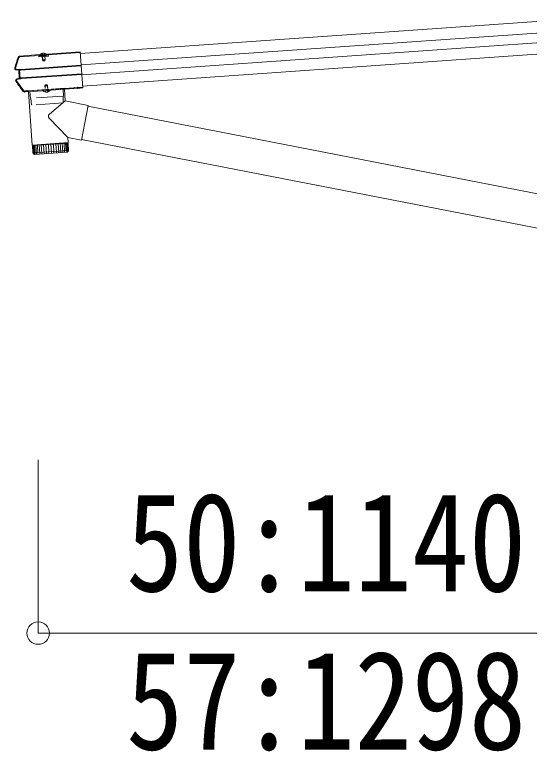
# Model space of a CAD drawing. Units: millimetres at full size, sheet at 1:40; details may follow other scales. Extents: x -11243 to 21331, y -7760 to 7760.
# Drawn here: x 2572 to 3488, y -3058 to -1747 of the extents above; entities that cross this region are included whole.
import ezdxf
from ezdxf.enums import TextEntityAlignment as Align

# ---------------------------------------------------------------- set-up
doc = ezdxf.new("R2010")
doc.units = ezdxf.units.MM
doc.header["$LTSCALE"] = 40
doc.header["$PDMODE"] = 32
doc.header["$PDSIZE"] = 40
doc.linetypes.add('DASHED1', pattern=[1.8, 1.2, -0.6])
for name, color, linetype, lineweight in [('0-3_ELV2', 4, 'Continuous', 9), ('0-6_OTH_LINE', 6, 'Continuous', 9), ('0-9_OUTLINE', 7, 'Continuous', 9)]:
    doc.layers.add(name, color=color, linetype=linetype, lineweight=lineweight)
doc.styles.add('ＭＳ ゴシック', font='')
doc.styles.get('ＭＳ ゴシック').set_extended_font_data('MS Gothic')

msp = doc.modelspace()

# ---------------------------------------------------------------- linework, layer by layer
at = {"layer": '0-3_ELV2'}
for p, q in [((2688.79, -1815.76), (7551.36, -1475.77)), ((2690.21, -1836.07), (7552.78, -1496.08)), ((7553.98, -1513.29), (2691.42, -1853.31)), ((7555.4, -1533.6), (2692.84, -1873.62)), ((2580.43, -1820.15), (2580.24, -1820.29)), ((2580.24, -1820.29), (2580.35, -1821.76)), ((2580.35, -1821.76), (2580.47, -1821.68)), ((2580.67, -1820.12), (2580.43, -1820.15)), ((2580.54, -1821.64), (2580.43, -1820.15)), ((2580.47, -1821.68), (2580.54, -1821.64)), ((2580.54, -1821.64), (2616.15, -1819.15)), ((2580.67, -1820.12), (2616.05, -1817.65)), ((2614.86, -1819.36), (2615, -1821.32)), ((2631.96, -1820.14), (2615, -1821.32)), ((2616.15, -1819.15), (2616.05, -1817.65)), ((2616.29, -1818.45), (2616.05, -1817.65)), ((2616.22, -1819.73), (2616.19, -1819.27)), ((2630.53, -1818.73), (2616.22, -1819.73)), ((2630.28, -1817.6), (2616.31, -1818.58)), ((2616.31, -1818.58), (2616.39, -1819.72)), ((2617.44, -1818.5), (2617.43, -1818.3)), ((2628.71, -1818.26), (2618.03, -1819)), ((2620.38, -1819.44), (2620.49, -1820.94)), ((2620.97, -1820.2), (2621.11, -1819.69)), ((2620.97, -1820.2), (2625.96, -1819.85)), ((2620.97, -1820.2), (2621.45, -1827.09)), ((2621.4, -1820.17), (2621.31, -1819.68)), ((2621.4, -1820.17), (2621.95, -1827.97)), ((2625.53, -1819.88), (2625.55, -1819.38)), ((2625.53, -1819.88), (2626.07, -1827.68)), ((2625.96, -1819.85), (2625.76, -1819.37)), ((2625.96, -1819.85), (2626.44, -1826.74)), ((2626.47, -1820.52), (2626.37, -1819.02)), ((2628.02, -1819.21), (2627.96, -1818.31)), ((2629.22, -1817.68), (2629.2, -1817.48)), ((2630.41, -1816.65), (2630.28, -1817.47)), ((2630.28, -1817.6), (2630.36, -1818.75)), ((2630.41, -1816.65), (2688.57, -1812.58)), ((2630.52, -1818.14), (2630.41, -1816.65)), ((2630.5, -1818.27), (2630.52, -1818.14)), ((2631.82, -1818.18), (2630.5, -1818.27)), ((2630.5, -1818.27), (2630.53, -1818.73)), ((2630.52, -1818.14), (2688.67, -1814.08)), ((2631.82, -1818.18), (2631.96, -1820.14)), ((2688.57, -1812.58), (2693.08, -1877.02)), ((2621.45, -1827.09), (2626.44, -1826.74)), ((2625.76, -1828.49), (2626.44, -1826.74)), ((2579.3, -1845.53), (2574.55, -1844.96)), ((2580.72, -1844.19), (2574.73, -1843.47)), ((2580.22, -1845.47), (2579.3, -1845.53)), ((2581.63, -1844.13), (2580.72, -1844.19)), ((2581.86, -1860.52), (2580.72, -1844.19)), ((2580.94, -1845.53), (2581.47, -1845.49)), ((2582.24, -1844.14), (2582.01, -1844.16)), ((2690.24, -1836.53), (2583.12, -1844.02)), ((2583.21, -1845.26), (2690.33, -1837.77)), ((2576.07, -1862.09), (2581.86, -1860.52)), ((2581.19, -1859.33), (2580.27, -1859.4)), ((2582.77, -1860.46), (2581.86, -1860.52)), ((2582.41, -1859.14), (2581.88, -1859.17)), ((2583.12, -1860.38), (2583.35, -1860.36)), ((2584.18, -1859.12), (2691.3, -1851.63)), ((2584.26, -1860.36), (2691.39, -1852.87)), ((2626.37, -1871.65), (2625.69, -1873.4)), ((2630.68, -1873.06), (2625.69, -1873.4)), ((2626.03, -1878.21), (2625.69, -1873.4)), ((2626.46, -1878.08), (2626.06, -1872.46)), ((2629.77, -1871.42), (2626.37, -1871.65)), ((2630.68, -1873.06), (2629.77, -1871.42)), ((2630.58, -1877.79), (2630.19, -1872.17)), ((2631.02, -1877.86), (2630.68, -1873.06)), ((2589.3, -1882.77), (2590.02, -1882.72)), ((2589.67, -1884.25), (2590.13, -1884.22)), ((2590.02, -1882.72), (2590.13, -1884.22)), ((2596.29, -1883.42), (2590.3, -1883.84)), ((2596.18, -1881.92), (2596.29, -1883.42)), ((2596.28, -1882.88), (2596.29, -1882.88)), ((2596.51, -1883.77), (2596.29, -1883.42)), ((2596.41, -1882.27), (2677.81, -1876.58)), ((2596.41, -1882.27), (2596.51, -1883.77)), ((2596.51, -1883.77), (2677.91, -1878.08)), ((2596.85, -1883.74), (2660.69, -1879.28)), ((2622.9, -1882.17), (2622.88, -1881.92)), ((2634.67, -1881.35), (2622.9, -1882.17)), ((2634.67, -1881.35), (2634.65, -1881.1)), ((2677.81, -1876.58), (2677.91, -1878.08)), ((2678.09, -1877.7), (2677.91, -1878.08)), ((2677.98, -1876.2), (2678.09, -1877.7)), ((2684.07, -1877.28), (2678.09, -1877.7)), ((2683.97, -1875.78), (2684.07, -1877.28)), ((2684.3, -1877.63), (2684.07, -1877.28)), ((2684.19, -1876.14), (2692.97, -1875.52)), ((2684.19, -1876.14), (2684.3, -1877.63)), ((2684.3, -1877.63), (2693.08, -1877.02)), ((2685.49, -1876.05), (2685.59, -1877.54)), ((2685.57, -1877.15), (2693.05, -1876.62))]:
    msp.add_line(p, q, dxfattribs=at)
at = {"layer": '0-3_ELV2', "linetype": 'DASHED1'}
for p, q in [((2618.65, -1818.39), (2618.58, -1818.64)), ((2618.7, -1817.85), (2627.88, -1817.21)), ((2618.78, -1818.95), (2618.7, -1817.85)), ((2620.77, -1815.48), (2622.17, -1817.85)), ((2621.11, -1819.69), (2621.21, -1819.3)), ((2621.21, -1819.3), (2621.13, -1818.19)), ((2621.29, -1819.68), (2621.15, -1817.68)), ((2621.31, -1819.68), (2621.19, -1819.08)), ((2623.35, -1818.38), (2622.17, -1817.85)), ((2623.35, -1818.38), (2624.45, -1817.69)), ((2625.5, -1815.15), (2624.45, -1817.69)), ((2625.58, -1819.38), (2625.44, -1817.38)), ((2625.6, -1818.99), (2625.52, -1817.88)), ((2625.55, -1819.38), (2625.58, -1818.78)), ((2625.76, -1819.37), (2625.6, -1818.99)), ((2627.96, -1818.31), (2627.88, -1817.21)), ((2628.01, -1817.73), (2628.11, -1817.97)), ((2626.45, -1884.26), (2627.62, -1881.46)), ((2628.72, -1880.77), (2627.62, -1881.46)), ((2628.72, -1880.77), (2629.9, -1881.3)), ((2631.44, -1883.91), (2629.9, -1881.3))]:
    msp.add_line(p, q, dxfattribs=at)
at = {"layer": '0-3_ELV2'}
for points in [[(2616.15, -1819.15), (2616.19, -1819.27), (2614.86, -1819.36)], [(2628.02, -1819.21), (2618.84, -1819.85), (2618.78, -1818.95)], [(2573.64, -1841.83), (2576.46, -1832.17), (2579.47, -1822.56)], [(2621.45, -1827.09), (2622.37, -1828.73), (2625.76, -1828.49)], [(2575.68, -1860.64), (2580.27, -1859.4), (2579.3, -1845.53)], [(2588.25, -1882.29), (2581.7, -1873.26), (2575.34, -1864.08)], [(2596.41, -1882.27), (2596.18, -1881.92), (2590.2, -1882.34), (2590.02, -1882.72)], [(2590.2, -1882.34), (2590.3, -1883.84), (2590.13, -1884.22)], [(2661.12, -1878.25), (2661.05, -1877.25), (2596.21, -1881.78), (2596.28, -1882.78)], [(2684.19, -1876.14), (2683.97, -1875.78), (2677.98, -1876.2), (2677.81, -1876.58)]]:
    msp.add_lwpolyline(points, dxfattribs=at)
for centre, radius, start, end in [((2580.97, -1823.39), 3.19, 103.22631, 162.05142), ((2580.61, -1822.93), 1.2, 102.71221, 162.01357), ((2617.98, -1818.26), 0.55, 142.43917, 184), ((2617.99, -1818.46), 0.545, 184, 274), ((2623.65, -1822.62), 7.7, 45.56083, 142.43917), ((2628.67, -1817.71), 0.545, 274, 4), ((2628.65, -1817.52), 0.55, 4, 45.56083), ((3055.49, -1977.16), 502, 162.04537, 164.31277), ((2574.88, -1842.18), 2.8, 164.31277, 263.16971), ((2574.89, -1842.18), 1.3, 164.24366, 263.03582), ((2576.41, -1863.35), 2.8, 105.16971, 214.06629), ((2989.94, -1583.72), 502, 214.06629, 216.59248), ((2576.41, -1863.35), 1.3, 105.30295, 214.13631), ((2589.45, -1881.07), 3.19, 216.58984, 274.01289), ((2589.22, -1881.58), 1.2, 216.62025, 274.01295), ((2597.27, -1882.71), 1, 184, 274), ((2628.44, -1876.82), 7.7, 223.98312, 324.01688), ((2660.12, -1878.31), 1, 274, 4)]:
    msp.add_arc(centre, radius, start, end, dxfattribs=at)
at = {"layer": '0-3_ELV2', "linetype": 'DASHED1'}
for centre, radius, start, end in [((2618.09, -1818.5), 0.5, 274, 344), ((2619.42, -1818.61), 0.8, 94, 164), ((2620.63, -1818.22), 0.5, 4, 94), ((2626.02, -1817.84), 0.5, 94, 184), ((2627.28, -1818.06), 0.8, 24, 94), ((2628.57, -1817.77), 0.5, 204, 274)]:
    msp.add_arc(centre, radius, start, end, dxfattribs=at)
at = {"layer": '0-3_ELV2'}
for centre, major_axis, ratio, start_param, end_param in [((2616.51, -1821.63), (-0.22, 3.19), 0.014286, 5.9883828, 6.2220988), ((2630.5, -1820.65), (-0.22, 3.19), 0.014286, 0.0610865, 0.2948025), ((2583.25, -1845.83), (3.03, -0.36), 0.014525, 2.4375911, 3.0658321), ((2583.25, -1845.84), (2.99, 0.21), 0.19438, 1.5707963, 2.1939282), ((2583.14, -1844.31), (1.52, -0.18), 0.014525, 2.4126357, 3.0658321), ((2583.14, -1844.32), (1.5, 0.1), 0.19438, 1.5707963, 2.2034964), ((2584.13, -1858.53), (2.95, 0.8), 0.014957, 3.2171785, 3.8372566), ((2584.14, -1858.54), (2.99, 0.21), 0.19438, 4.0848352, 4.712389), ((2584.24, -1860.06), (1.48, 0.4), 0.014957, 3.2171785, 3.8435615), ((2584.24, -1860.07), (1.5, 0.1), 0.19438, 4.0561004, 4.712389)]:
    msp.add_ellipse(centre, major_axis=major_axis, ratio=ratio, start_param=start_param, end_param=end_param, dxfattribs=at)
at = {"layer": '0-6_OTH_LINE'}
for q in [(2613.89, -2538.91), (6613.84, -2847.26)]:
    msp.add_line((2613.89, -2847.26), q, dxfattribs=at)
msp.add_point((2613.89, -2847.26), dxfattribs=at)
at = {"layer": '0-9_OUTLINE'}
for p, q in [((2596.78, -1883.75), (2603.41, -1978.52)), ((2660.62, -1879.28), (2662.08, -1900.09)), ((2662.08, -1900.09), (2633.77, -1923.55)), ((2702.83, -1908.01), (2662.08, -1900.09)), ((2702.83, -1908.01), (2690.78, -1970.05)), ((3551.37, -2074.58), (2702.53, -1909.58)), ((2666.64, -1965.36), (2633.37, -1930.87)), ((2666.64, -1965.36), (2667.25, -1974.05)), ((2666.64, -1965.36), (2690.78, -1970.05)), ((2603.41, -1978.52), (2667.25, -1974.05)), ((2667.32, -1975.05), (2603.48, -1979.51)), ((2603.48, -1979.51), (2604.61, -1992.52)), ((2605.19, -1994.04), (2604.17, -1979.46)), ((2605.4, -1979.38), (2606.45, -1994.34)), ((2608.26, -1994.21), (2607.21, -1979.25)), ((2607.9, -1978.2), (2607.98, -1979.2)), ((2609.57, -1979.09), (2610.62, -1994.05)), ((2613.48, -1993.85), (2612.43, -1978.89)), ((2616.79, -1993.62), (2615.74, -1978.65)), ((2619.44, -1978.4), (2620.48, -1993.36)), ((2623.44, -1978.12), (2624.49, -1993.08)), ((2627.67, -1977.82), (2628.72, -1992.78)), ((2632.06, -1977.51), (2633.11, -1992.48)), ((2636.51, -1977.2), (2637.56, -1992.17)), ((2640.94, -1976.89), (2641.99, -1991.86)), ((2645.26, -1976.59), (2646.31, -1991.55)), ((2649.39, -1976.3), (2650.44, -1991.27)), ((2653.25, -1976.03), (2654.29, -1991)), ((2656.76, -1975.79), (2657.8, -1990.75)), ((2659.85, -1975.57), (2660.9, -1990.53)), ((2662.47, -1975.39), (2663.52, -1990.35)), ((2662.76, -1974.36), (2662.81, -1975.36)), ((2664.56, -1975.24), (2665.61, -1990.2)), ((2666.08, -1975.13), (2667.13, -1990.1)), ((2668, -1988.08), (2667.32, -1975.05)), ((3537.77, -2133.06), (2691.08, -1968.48)), ((2604.61, -1992.47), (2668, -1988.03)), ((2665.22, -1991.23), (2607.81, -1995.25))]:
    msp.add_line(p, q, dxfattribs=at)
at = {"layer": '0-9_OUTLINE', "linetype": 'DASHED1'}
for p, q in [((2598.99, -1883.59), (2600.13, -1895.05)), ((2658.54, -1879.43), (2659.01, -1890.94)), ((2658.55, -1891.46), (2600.66, -1895.5)), ((2602.14, -1906.95), (2600.86, -1895.49)), ((2658.54, -1903.01), (2658.22, -1891.48)), ((2658.08, -1903.52), (2602.67, -1907.39))]:
    msp.add_line(p, q, dxfattribs=at)
for centre, start, end in [((2600.63, -1895.01), 185.67065, 274), ((2658.51, -1890.96), 274, 2.32935), ((2602.64, -1906.89), 186.38594, 274), ((2658.04, -1903.02), 274, 1.61406)]:
    msp.add_arc(centre, 0.5, start, end, dxfattribs=at)
at = {"layer": '0-9_OUTLINE'}
for centre, radius, start, end in [((2636.97, -1927.4), 5, 129.65551, 223.97399), ((2607.6, -1992.26), 3, 185, 274.04832), ((2665.01, -1988.24), 3, 274, 3)]:
    msp.add_arc(centre, radius, start, end, dxfattribs=at)

# ---------------------------------------------------------------- texts
at = {"layer": '0-6_OTH_LINE', "color": 7, "style": 'ＭＳ ゴシック', "width": 0.85}
for s, p in [('50:1140', (2770.39, -2825.92)), ('57:1298', (2770.39, -3107.55))]:
    msp.add_text(s, height=176, dxfattribs=at).set_placement(p, align=Align.BOTTOM_LEFT)

doc.saveas('drawing.dxf')
